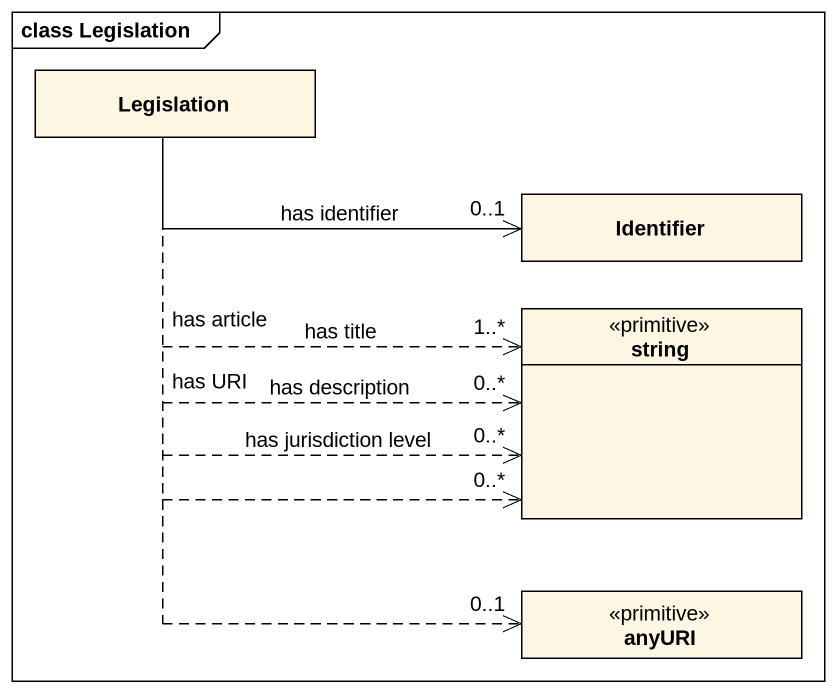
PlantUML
@startuml
mainframe class Legislation
hide circle
hide empty members
class Legislation
class Identifier
class string <<primitive>>
class anyURI <<primitive>>
Legislation -right-> "0..1" Identifier : has identifier
Legislation ..> "1..*" string : has title
Legislation ..> "0..*" string : has description
Legislation ..> "0..*" string : has jurisdiction level
Legislation ..> "0..*" string : has article
Legislation ..> "0..1" anyURI : has URI
@enduml
